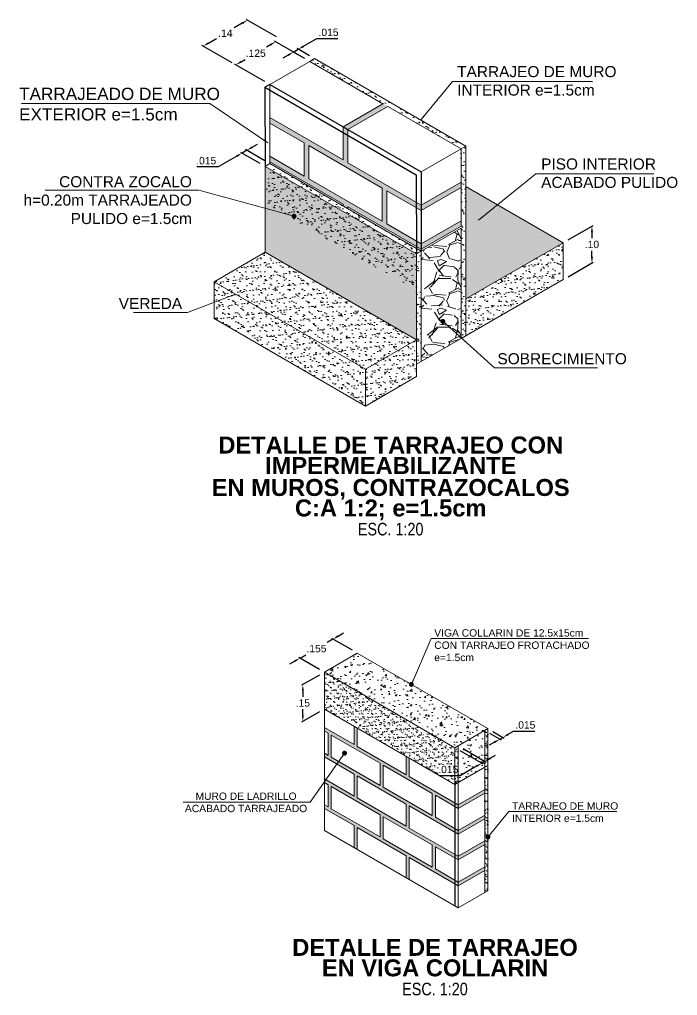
# Model space of a CAD drawing. Header units: metres. Extents: x 115.1 to 149.6, y 26.3 to 56.6.
# Drawn here: x 124.117 to 126.8, y 26.3 to 30.276 of the extents above; entities that cross this region are included whole.
import ezdxf
from ezdxf.enums import TextEntityAlignment as Align

# ---------------------------------------------------------------- set-up
doc = ezdxf.new("R2010")
doc.units = ezdxf.units.M
doc.layers.get('0').update_dxf_attribs({"color": 250})
doc.layers.get('Defpoints').update_dxf_attribs({"color": 30, "lineweight": 9})
for name, color, linetype, lineweight in [('-Textos', 7, 'Continuous', 20), ('01_ACHURADO', 8, 'Continuous', 0), ('ProfileEdges', 252, 'Continuous', 9)]:
    doc.layers.add(name, color=color, linetype=linetype, lineweight=lineweight)
for name, color, linetype in [('00_ACOTADO', 9, 'Continuous'), ('00_TXT-NOTA', 7, 'Continuous'), ('01_INDICADORES', 9, 'Continuous'), ('01_L-FINA 1', 1, 'Continuous'), ('01_MURO2', 2, 'Continuous'), ('G-TEXTOS-TITULOS', 174, 'Continuous')]:
    doc.layers.add(name, color=color, linetype=linetype)
doc.layers.add('FIC-2ES_LADRILLOS_', color=7, linetype='Continuous', lineweight=0, true_color=0xf57a00)
doc.styles.add('-Arial Narrow', font='ARIALN.TTF')
doc.styles.add('25-TITULO', font='arialbd.ttf', dxfattribs={"height": 0.1})
doc.styles.add('ARIAL', font='arial.ttf')
doc.styles.add('OINFES SWIS', font='swissl.ttf')
doc.styles.add('ROMANS', font='romans.shx')
doc.dimstyles.new('ESC 1-15 PERFIL', dxfattribs={"dimtxt": 0.03, "dimasz": 0.025, "dimexe": 0.005, "dimexo": 0.02, "dimgap": 0.01, "dimtad": 1, "dimtih": 1, "dimtoh": 1, "dimzin": 4, "dimdsep": 46, "dimtxsty": 'ARIAL', "dimcen": 2.5, "dimdle": 0.01, "dimclrd": 256, "dimclre": 256, "dimclrt": 7, "dimazin": 2, "dimtfac": 1, "dimtix": 1, "dimtmove": 0, "dimatfit": 3, "dimfxl": 1, "dimlwd": -1, "dimlwe": -1, "dimarcsym": 0})
doc.dimstyles.new('Esc-1-25', dxfattribs={"dimtxt": 0.03, "dimasz": 0.04, "dimexe": 0.025, "dimexo": 0.075, "dimgap": 0.025, "dimtad": 2, "dimtih": 1, "dimtoh": 1, "dimzin": 4, "dimdsep": 46, "dimtxsty": 'ROMANS', "dimcen": 0.15, "dimdle": 1, "dimclrd": 1, "dimclre": 1, "dimclrt": 2, "dimazin": 0, "dimtm": 1e-09, "dimtfac": 1, "dimtmove": 0, "dimatfit": 3, "dimfxl": 1, "dimlwd": 9, "dimlwe": -1, "dimarcsym": 0})
pattern_1 = [(37.49999999999999, (-1735.338543460729, -1180.270674508736), (-0.001200023471988034, 0.03670599279970067), [0, -0.02895600000000001, 0, -0.032385, 0, -0.03095625]), (7.499999999999999, (-1735.338543460729, -1180.270674508736), (0.0337142462353502, 0.05376188254262657), [0, -0.015621, 0, -0.0260985, 0, -0.01000125]), (327.5, (-1735.361974960729, -1180.270674508736), (0.05932442776810935, 0.0001077888508909322), [0, -0.009524999999999999, 0, -0.03429, 0, -0.0447675]), (317.5, (-1735.361974960729, -1180.270674508736), (0.0572667339354223, 0.01671969924429122), [0, -0.004762499999999999, 0, -0.022479, 0, -0.0257175])]
pattern_2 = [(37.49999999999999, (-1735.338543460729, -1180.320674508736), (-0.001200023471988034, 0.03670599279970067), [0, -0.02895600000000001, 0, -0.032385, 0, -0.03095625]), (7.499999999999999, (-1735.338543460729, -1180.320674508736), (0.0337142462353502, 0.05376188254262657), [0, -0.015621, 0, -0.0260985, 0, -0.01000125]), (327.5, (-1735.361974960729, -1180.320674508736), (0.05932442776810935, 0.0001077888508909322), [0, -0.009524999999999999, 0, -0.03429, 0, -0.0447675]), (317.5, (-1735.361974960729, -1180.320674508736), (0.0572667339354223, 0.01671969924429122), [0, -0.004762499999999999, 0, -0.022479, 0, -0.0257175])]

# ---------------------------------------------------------------- blocks, each defined once
blk = doc.blocks.new('*D67')
at = {"layer": '00_ACOTADO', "color": 251, "true_color": 0x636466, "transparency": 16777216}
for p, q in [((126.0340243808789, 27.36828172474912), (126.0803473631559, 27.34153713846185)), ((126.0470147619357, 27.37578172474917), (126.0933377442127, 27.3490371384619))]:
    blk.add_line(p, q, dxfattribs=at)
at = {"layer": '00_ACOTADO', "color": 252, "transparency": 16777216}
for p, q in [((126.0753473631558, 27.3444238898078), (126.0883377442127, 27.35192388980785)), ((126.1099883793073, 27.36442388980785), (126.1316390144019, 27.37692388980786)), ((126.1316390144019, 27.37692388980786), (126.2177235983037, 27.37692388980786)), ((126.0536967280612, 27.3319238898078), (126.0320460929666, 27.3194238898078))]:
    blk.add_line(p, q, dxfattribs=at)
for points in [[(126.107905045974, 27.36803232899029), (126.1120717126406, 27.36081545062541), (126.0883377442127, 27.35192388980785)], [(126.0516133947279, 27.33553232899023), (126.0557800613946, 27.32831545062535), (126.0753473631558, 27.3444238898078)]]:
    blk.add_solid(points, dxfattribs=at)
at = {"layer": 'Defpoints', "color": 0, "transparency": 16777216}
for p in [(126.0140243808789, 27.37982873013291), (126.0270147619357, 27.38732873013296), (126.0883377442127, 27.35192388980785)]:
    blk.add_point(p, dxfattribs=at)
at = {"layer": '00_ACOTADO', "color": 7, "transparency": 16777216, "insert": (126.1796813063528, 27.40224107943951), "char_height": 0.03, "attachment_point": 5, "style": 'ARIAL'}
blk.add_mtext('.015', dxfattribs=at)
blk = doc.blocks.new('*D69')
at = {"layer": '00_ACOTADO', "color": 252, "transparency": 16777216}
for p, q in [((125.3951816406239, 27.75211775280511), (125.3719153305775, 27.73868494243676)), ((125.4168322757185, 27.7646177528051), (125.4384829108131, 27.77711775280508)), ((125.2609477030372, 27.67461775280511), (125.2842140130836, 27.68805056317346)), ((125.2392970679426, 27.66211775280512), (125.217646432848, 27.64961775280513))]:
    blk.add_line(p, q, dxfattribs=at)
at = {"layer": '00_ACOTADO', "color": 251, "true_color": 0x636466, "transparency": 16777216}
for p, q in [((125.4744091386082, 27.70637573551666), (125.3901816406239, 27.75500450415106)), ((125.3401752010215, 27.62887573551667), (125.2559477030372, 27.67750450415107))]:
    blk.add_line(p, q, dxfattribs=at)
at = {"layer": '00_ACOTADO', "color": 252, "transparency": 16777216}
for points in [[(125.4147489423852, 27.76822619198754), (125.4189156090519, 27.76100931362266), (125.3951816406239, 27.75211775280511)], [(125.2372137346092, 27.66572619198756), (125.2413804012759, 27.65850931362268), (125.2609477030372, 27.67461775280511)]]:
    blk.add_solid(points, dxfattribs=at)
at = {"layer": 'Defpoints', "color": 0, "transparency": 16777216}
for p in [(125.3951816406239, 27.75211775280511), (125.4944091386082, 27.69482873013285), (125.3601752010215, 27.61732873013286)]:
    blk.add_point(p, dxfattribs=at)
at = {"layer": '00_ACOTADO', "color": 7, "transparency": 16777216, "insert": (125.3280646718305, 27.71336775280511), "char_height": 0.03, "attachment_point": 5, "style": 'ARIAL'}
blk.add_mtext('.155', dxfattribs=at)
blk = doc.blocks.new('*D68')
at = {"layer": '00_ACOTADO', "color": 251, "true_color": 0x636466, "transparency": 16777216}
for p, q in [((125.9127808243491, 27.29828172474913), (126.0070635222999, 27.24384758370732)), ((125.9257712054059, 27.30578172474907), (126.0200539033567, 27.25134758370726))]:
    blk.add_line(p, q, dxfattribs=at)
at = {"layer": '00_ACOTADO', "color": 252, "transparency": 16777216}
for p, q in [((126.0367045384514, 27.26673433505308), (126.0583551735461, 27.27923433505294)), ((125.9804128872052, 27.23423433505342), (125.913500670602, 27.19560254878613)), ((126.0150539033567, 27.25423433505322), (126.0020635222999, 27.24673433505328)), ((125.913500670602, 27.19560254878613), (125.8274160867003, 27.19560254878613))]:
    blk.add_line(p, q, dxfattribs=at)
for points in [[(125.9783295538719, 27.23784277423587), (125.9824962205385, 27.23062589587097), (126.0020635222999, 27.24673433505328)], [(126.0346212051181, 27.27034277423553), (126.0387878717847, 27.26312589587063), (126.0150539033567, 27.25423433505322)]]:
    blk.add_solid(points, dxfattribs=at)
at = {"layer": 'Defpoints', "color": 0, "transparency": 16777216}
for p in [(125.9057712054059, 27.31732873013291), (125.892780824349, 27.30982873013297), (126.0150539033567, 27.25423433505322)]:
    blk.add_point(p, dxfattribs=at)
at = {"layer": '00_ACOTADO', "color": 7, "transparency": 16777216, "insert": (125.8654583786512, 27.22091973841778), "char_height": 0.03, "attachment_point": 5, "style": 'ARIAL'}
blk.add_mtext('.015', dxfattribs=at)
blk = doc.blocks.new('*D70')
at = {"layer": '00_ACOTADO', "color": 251, "true_color": 0x636466, "transparency": 16777216}
for p, q in [((125.3401752010216, 27.60578172474913), (125.2674714494936, 27.56380619423352)), ((125.3401752010218, 27.45578172474904), (125.2674714494936, 27.4138061942333))]:
    blk.add_line(p, q, dxfattribs=at)
at = {"layer": '00_ACOTADO', "color": 252, "transparency": 16777216}
for p, q in [((125.2724714494936, 27.54169294557946), (125.2724714494936, 27.517010135211)), ((125.2724714494936, 27.44169294557923), (125.2724714494936, 27.46637575594769))]:
    blk.add_line(p, q, dxfattribs=at)
for points in [[(125.2683047828269, 27.54169294557946), (125.2766381161603, 27.54169294557946), (125.2724714494936, 27.56669294557945)], [(125.2683047828269, 27.44169294557923), (125.2766381161603, 27.44169294557923), (125.2724714494936, 27.41669294557923)]]:
    blk.add_solid(points, dxfattribs=at)
at = {"layer": 'Defpoints', "color": 0, "transparency": 16777216}
for p in [(125.3601752010215, 27.61732873013288), (125.3601752010218, 27.46732873013279), (125.2724714494936, 27.41669294557923)]:
    blk.add_point(p, dxfattribs=at)
at = {"layer": '00_ACOTADO', "color": 7, "transparency": 16777216, "insert": (125.2724714494936, 27.4916929455793), "char_height": 0.03, "attachment_point": 5, "style": 'ARIAL'}
blk.add_mtext('.15', dxfattribs=at)
blk = doc.blocks.new('*D87')
at = {"layer": '00_ACOTADO', "color": 251, "true_color": 0x636466, "transparency": 16777216}
for p, q in [((125.2803762274743, 30.11671559340738), (125.1567579964542, 30.18808661236333)), ((125.1179964642651, 30.02296559340737), (124.994378233245, 30.09433661236333))]:
    blk.add_line(p, q, dxfattribs=at)
at = {"layer": '00_ACOTADO', "color": 252, "transparency": 16777216}
for p, q in [((125.1401073613596, 30.17269986101736), (125.1244187735963, 30.16364205064905)), ((125.0210288683396, 30.10394986101741), (125.0367174561028, 30.11300767138574))]:
    blk.add_line(p, q, dxfattribs=at)
for points in [[(125.1380240280262, 30.1763083001998), (125.1421906946929, 30.16909142183493), (125.1617579964542, 30.1851998610174)], [(125.0189455350063, 30.10755830019985), (125.0231122016729, 30.10034142183498), (124.999378233245, 30.09144986101739)]]:
    blk.add_solid(points, dxfattribs=at)
at = {"layer": 'Defpoints', "color": 0, "transparency": 16777216}
for p in [(125.1617579964542, 30.1851998610174), (125.3003762274743, 30.10516858802361), (125.1379964642652, 30.0114185880236)]:
    blk.add_point(p, dxfattribs=at)
at = {"layer": '00_ACOTADO', "color": 7, "transparency": 16777216, "insert": (125.0805681148496, 30.13832486101741), "char_height": 0.03, "attachment_point": 5, "style": 'ARIAL'}
blk.add_mtext('.125', dxfattribs=at)
blk = doc.blocks.new('*D88')
at = {"layer": '00_ACOTADO', "color": 252, "transparency": 16777216}
for p, q in [((125.0441781633981, 29.74308460928233), (125.0246925918136, 29.73183460928232)), ((125.0658287984925, 29.75558460928267), (125.0874794335869, 29.768084609283)), ((125.0030419567192, 29.71933460928199), (124.9267476446068, 29.67528606764469)), ((124.9267476446068, 29.67528606764469), (124.8406630607051, 29.6752860676447))]:
    blk.add_line(p, q, dxfattribs=at)
at = {"layer": '00_ACOTADO', "color": 251, "true_color": 0x636466, "transparency": 16777216}
for p, q in [((125.1179964642649, 29.70046559340731), (125.039178163398, 29.7459713606282)), ((125.0985108926805, 29.68921559340731), (125.0196925918136, 29.73472136062819))]:
    blk.add_line(p, q, dxfattribs=at)
at = {"layer": '00_ACOTADO', "color": 252, "transparency": 16777216}
for points in [[(125.0637454651591, 29.75919304846508), (125.0679121318259, 29.75197617010027), (125.0441781633981, 29.74308460928233)], [(125.0009586233858, 29.72294304846439), (125.0051252900526, 29.71572617009958), (125.0246925918136, 29.73183460928232)]]:
    blk.add_solid(points, dxfattribs=at)
at = {"layer": 'Defpoints', "color": 0, "transparency": 16777216}
for p in [(125.0441781633981, 29.74308460928233), (125.1185108926807, 29.67766858802382), (125.1379964642651, 29.68891858802383)]:
    blk.add_point(p, dxfattribs=at)
at = {"layer": '00_ACOTADO', "color": 7, "transparency": 16777216, "insert": (124.8787053526559, 29.70060325727635), "char_height": 0.03, "attachment_point": 5, "style": 'ARIAL'}
blk.add_mtext('.015', dxfattribs=at)
blk = doc.blocks.new('*D89')
at = {"layer": '00_ACOTADO', "color": 252, "transparency": 16777216}
for p, q in [((125.2754650644149, 30.16705105472223), (125.3292451886286, 30.19810102391373)), ((125.3292451886286, 30.19810102391373), (125.4153297725304, 30.19810102391374)), ((125.2343288577349, 30.14330105472232), (125.2538144293203, 30.15455105472233)), ((125.2126782226402, 30.13080105472241), (125.1910275875455, 30.11830105472252))]:
    blk.add_line(p, q, dxfattribs=at)
at = {"layer": '00_ACOTADO', "color": 251, "true_color": 0x636466, "transparency": 16777216}
for p, q in [((125.2803762274744, 30.11671559340749), (125.2293288577349, 30.14618780606828)), ((125.2998617990597, 30.12796559340751), (125.2488144293203, 30.1574378060683))]:
    blk.add_line(p, q, dxfattribs=at)
at = {"layer": '00_ACOTADO', "color": 252, "transparency": 16777216}
for points in [[(125.2105948893069, 30.13440949390486), (125.2147615559735, 30.12719261553996), (125.2343288577349, 30.14330105472232)], [(125.2733817310816, 30.17065949390468), (125.2775483977483, 30.16344261553978), (125.2538144293203, 30.15455105472233)]]:
    blk.add_solid(points, dxfattribs=at)
at = {"layer": 'Defpoints', "color": 0, "transparency": 16777216}
for p in [(125.2538144293203, 30.15455105472233), (125.3003762274743, 30.10516858802361), (125.3198617990597, 30.11641858802362)]:
    blk.add_point(p, dxfattribs=at)
at = {"layer": '00_ACOTADO', "color": 7, "transparency": 16777216, "insert": (125.3772874805795, 30.22341821354539), "char_height": 0.03, "attachment_point": 5, "style": 'ARIAL'}
blk.add_mtext('.015', dxfattribs=at)
blk = doc.blocks.new('*D90')
at = {"layer": '00_ACOTADO', "color": 252, "transparency": 16777216}
for p, q in [((125.0253480710214, 30.26037407136985), (124.9927826073628, 30.24133482615985)), ((124.8877887671695, 30.17995067115626), (124.920354230828, 30.19898991636626))]:
    blk.add_line(p, q, dxfattribs=at)
at = {"layer": '00_ACOTADO', "color": 251, "true_color": 0x636466, "transparency": 16777216}
for p, q in [((125.1653301515886, 30.20549203729847), (125.0419145397123, 30.27585140580281)), ((124.9846065706194, 30.09983284542027), (124.861190958743, 30.1701922139246))]:
    blk.add_line(p, q, dxfattribs=at)
at = {"layer": '00_ACOTADO', "color": 252, "transparency": 16777216}
for points in [[(125.0232450883827, 30.26397109446296), (125.0274510536601, 30.25677704827674), (125.04693020958, 30.27299196720216)], [(124.8856857845307, 30.18354769424937), (124.8898917498082, 30.17635364806315), (124.8662066286108, 30.16733277532395)]]:
    blk.add_solid(points, dxfattribs=at)
at = {"layer": 'Defpoints', "color": 0, "transparency": 16777216}
for p in [(125.04693020958, 30.27299196720216), (125.1853928310597, 30.19405428289586), (125.0046692500905, 30.08839509101766)]:
    blk.add_point(p, dxfattribs=at)
at = {"layer": '00_ACOTADO', "color": 7, "transparency": 16777216, "insert": (124.9565684190954, 30.22016237126305), "char_height": 0.03, "attachment_point": 5, "style": 'ARIAL'}
blk.add_mtext('.14', dxfattribs=at)
blk = doc.blocks.new('*D91')
at = {"layer": '00_ACOTADO', "color": 251, "true_color": 0x636466, "transparency": 16777216}
for p, q in [((126.353518774592, 29.37820072109678), (126.4561079532999, 29.43743061103947)), ((126.353518774593, 29.22820072109714), (126.4561079532999, 29.28743061103931))]:
    blk.add_line(p, q, dxfattribs=at)
at = {"layer": '00_ACOTADO', "color": 252, "transparency": 16777216}
for p, q in [((126.4511079532999, 29.40954385969354), (126.4511079532999, 29.3848610493251)), ((126.4511079532999, 29.30954385969337), (126.4511079532999, 29.3342266700618))]:
    blk.add_line(p, q, dxfattribs=at)
for points in [[(126.4469412866332, 29.40954385969354), (126.4552746199665, 29.40954385969354), (126.4511079532999, 29.43454385969353)], [(126.4469412866332, 29.30954385969337), (126.4552746199665, 29.30954385969337), (126.4511079532999, 29.28454385969338)]]:
    blk.add_solid(points, dxfattribs=at)
at = {"layer": 'Defpoints', "color": 0, "transparency": 16777216}
for p in [(126.3335187745921, 29.36665371571303), (126.4511079532999, 29.28454385969338), (126.333518774593, 29.21665371571339)]:
    blk.add_point(p, dxfattribs=at)
at = {"layer": '00_ACOTADO', "color": 7, "transparency": 16777216, "insert": (126.4511079532998, 29.35954385969341), "char_height": 0.03, "attachment_point": 5, "style": 'ARIAL'}
blk.add_mtext('.10', dxfattribs=at)

msp = doc.modelspace()

# ---------------------------------------------------------------- hatches: boundary and pattern name
at = {"lineweight": 5}
h = msp.add_hatch(dxfattribs=at)
h.set_pattern_fill('AR-SAND', color=8, scale=0.0014)
h.set_pattern_definition([(37.50000000000001, (-359.3417484577691, 40.30558744681198), (-0.0022400438143777, 0.0685178532261079), [0, -0.05405119999999999, 0, -0.060452, 0, -0.057785]), (7.499999999999999, (-359.3417484577691, 40.30558744681198), (0.0629332596393204, 0.1003555140795696), [0, -0.0291592, 0, -0.0487172, 0, -0.018669]), (327.5, (-359.3854872577692, 40.30558744681198), (0.1107389318338041, 0.0002012058549964), [0, -0.01778, 0, -0.06400800000000001, 0, -0.083566]), (317.5, (-359.3854872577692, 40.30558744681198), (0.1068979033461216, 0.0312101052560103), [0, -0.00889, 0, -0.0419608, 0, -0.048006])])
h.paths.add_polyline_path([(125.4814187575511, 27.41232873013294), (125.3731655820783, 27.47482873013294), (125.3601752010215, 27.46732873013289), (125.4814187575511, 27.39732873013295), (125.6156526951381, 27.47482873013294), (125.4944091386082, 27.54482873013288), (125.4814187575511, 27.53732873013294), (125.5896719330244, 27.47482873013294)])
at = {"layer": '01_ACHURADO', "lineweight": 5}
h = msp.add_hatch(dxfattribs=at)
h.set_pattern_fill('AR-SAND', color=256, scale=0.00075)
h.set_pattern_definition(pattern_1)
h.paths.add_polyline_path([(125.9369048992562, 29.7601685880238), (125.9174193276708, 29.74891858802333), (125.9174193276708, 29.29891858802351), (125.9174193276708, 29.12641858802338), (125.9369048992562, 29.1376685880234)])
h.paths.add_polyline_path([(125.9369048992562, 29.7601685880238), (125.3198617990597, 30.11641858802362), (125.3003762274743, 30.1051685880236), (125.5991549917794, 29.93266858802347), (125.6186405633657, 29.92141858802391), (125.9174193276708, 29.74891858802333)])
at = {"layer": '01_ACHURADO', "true_color": 0xdedede}
h = msp.add_hatch(color=254, dxfattribs=at)
h.dxf.hatch_style = 1
h.paths.add_polyline_path([(125.9174193276708, 29.43391858802373), (125.9174193276708, 29.45641858802377), (125.7550395644616, 29.36266858802377), (125.7550395644616, 29.34016858802327)])
h.paths.add_polyline_path([(125.5959073965164, 29.45454358802338), (125.2971286322104, 29.62704358802351), (125.2971286322104, 29.76204358802327), (125.5959073965164, 29.5895435880236)], flags=16)
h.paths.add_polyline_path([(125.9174193276708, 29.59141858802307), (125.9174193276708, 29.61391858802402), (125.7550395644616, 29.52016858802357), (125.7550395644616, 29.49766858802307)])
h.paths.add_polyline_path([(125.4367752285702, 29.52391858802342), (125.4367752285702, 29.51641858802371), (125.4562608001556, 29.50516858802369), (125.4562608001556, 29.5126685880234), (125.7550395644616, 29.34016858802373), (125.7550395644616, 29.36266858802377), (125.6153929681009, 29.44329358802337), (125.6153929681009, 29.57829358802358), (125.7550395644616, 29.49766858802307), (125.7550395644616, 29.52016858802357), (125.4562608001556, 29.69266858802369), (125.4562608001556, 29.82766858802391), (125.6186405633657, 29.92141858802391), (125.5991549917794, 29.93266858802347), (125.4367752285702, 29.83891858802347), (125.4367752285702, 29.70391858802371), (125.1379964642651, 29.87641858802338), (125.1379964642651, 29.8539185880238), (125.277643060625, 29.77329358802329), (125.277643060625, 29.63829358802353), (125.1379964642651, 29.71891858802358), (125.1379964642642, 29.69641858802355)])
at = {"layer": '01_ACHURADO', "lineweight": 5}
h = msp.add_hatch(dxfattribs=at)
h.set_pattern_fill('AR-SAND', color=256, scale=0.00075)
h.set_pattern_definition(pattern_1)
h.paths.add_polyline_path([(125.7550395644616, 29.31766858802369), (125.7550395644616, 29.18266858802347), (125.7355539928762, 29.17141858802391), (125.7355539928762, 28.87141858802373), (125.7550395644616, 28.88266858802329), (125.7550395644616, 29.18266858802347)])
h.paths.add_polyline_path([(125.1379964642642, 29.68891858802338), (125.1185108926807, 29.52766858802373), (125.7355539928762, 29.17141858802391), (125.7550395644616, 29.33266858802402)])
at = {"layer": '01_ACHURADO', "true_color": 0xdedede}
h = msp.add_hatch(color=254, dxfattribs=at)
h.dxf.hatch_style = 2
h.paths.add_polyline_path([(125.1185108926807, 29.67766858802382), (125.1185108926816, 29.32766858802391), (125.7355539928772, 28.97141858802318), (125.7355539928753, 29.17141858802391), (125.7355539928762, 29.32141858802355)])
h = msp.add_hatch(color=254, dxfattribs=at)
h.dxf.hatch_style = 2
h.paths.add_polyline_path([(126.333518774592, 29.36665371571347), (125.9369048992562, 29.59563884340353), (125.9369048992562, 29.1376685880234)])
at = {"layer": '01_ACHURADO'}
h = msp.add_hatch(dxfattribs=at)
h.set_pattern_fill('GRAVEL', color=256, scale=0.0078)
h.set_pattern_definition([(228.0127875, (-553.3081735896981, 49.14086587815494), (-1.584960000124471, -1.783079999889378), [0.02665427231999999, -2.638777723886069]), (184.969741, (-553.326004389698, 49.12105387815448), (2.377439999059359, 0.198120011286438), [0.04573956816, -4.528215813694866]), (132.5104471, (-553.3715719896977, 49.11709147815485), (1.981200000836744, -2.179319999239184), [0.03225155856, -3.192908377939799]), (267.273689, (-553.4488387896977, 49.06756147815462), (0.1981200004149385, 3.962399999979183), [0.04165235255999981, -4.123582119207533]), (292.83365418, (-553.4508199896977, 49.02595627815457), (-0.9906000000829458, 2.377439999965324), [0.04084342859999982, -4.043505004136803]), (357.2736889999999, (-553.4349703896978, 48.98831347815506), (-3.962399999979183, 0.1981200004149387), [0.04165235255999981, -4.123582119207533]), (37.69424047, (-553.3933651896973, 48.98633227815502), (-2.575559999885799, -1.981200000148232), [0.05508310547999998, -5.453222994511266]), (72.25532837, (-553.3497787896981, 49.02001267815488), (1.386840000372784, 4.35863999988135), [0.05200412256, -5.148410014948588]), (121.42956562, (-553.3339291896978, 49.06954267815466), (-1.584960000224883, 2.575559999861628), [0.041793414, -4.137552564499535]), (175.2363583, (-553.3557223896983, 49.10520427815503), (2.179319999968762, -0.1981200003423619), [0.04771363583999977, -2.337967082099985]), (222.3974378, (-553.4032711896975, 49.10916667815512), (-2.377439999923923, -2.17932000008299), [0.06170407775999975, -6.108708255949773]), (138.81407483, (-553.2526999896977, 49.06558027815457), (-1.386839999916814, 1.188720000096656), [0.02106035412, -2.084984134298832]), (171.4692344, (-553.2685495896972, 49.07944867815489), (2.575560000069393, -0.3962399995505127), [0.04006719444000001, -3.96666184176912]), (225, (-553.3081735896981, 49.08539227815457), (0, -0.1981200000000186), [0.02801832852, -0.252165662457384]), (203.19859051, (-553.3220419896979, 49.10916667815512), (0.9906000000269949, 0.3962399999305279), [0.01508842296, -1.49374854477373]), (291.80140949, (-553.3359103896978, 49.10322307815498), (-0.1981200000414567, 0.5943599999861839), [0.02133811836000001, -1.04557073322]), (30.96375653, (-553.3279855896976, 49.08341107815498), (0.5943600000145378, 0.3962399999782478), [0.03465693347999981, -1.120571255926973]), (161.56505118, (-553.2982675896978, 49.10124187815494), (0.3962400000103415, -0.1981199999792328), [0.02506039691999999, -0.601450053112584]), (16.389540334, (-553.4508199896977, 49.10322307815498), (1.981200000000011, 0.5943600000000189), [0.03510686399999987, -3.475588480458031]), (70.34617594, (-553.4171395896979, 49.11312907815521), (-0.7924800000724865, -2.179319999974291), [0.02945271732, -2.915812822899599]), (293.19859051, (-553.2982675896978, 49.14086587815494), (-0.3962399999308344, 0.9906000000277122), [0.03017664779999988, -1.478660319933724]), (343.6104596700001, (-553.2863803896976, 49.11312907815521), (-1.981200000041517, 0.5943599998613829), [0.03510686399999981, -3.475588480458099]), (339.44395478, (-553.4508199896977, 48.98038867815488), (-0.9905999999999893, 0.3962400000000164), [0.03385474559999981, -1.658883276422257]), (294.7751406, (-553.4191207896979, 48.96850147815461), (-0.9906000011791205, 2.179319999463925), [0.02836642536, -2.808280283696158]), (66.80140949, (-553.2962863896978, 48.94274587815492), (0.3962399999377793, 0.9906000000249056), [0.0301766478, -1.478660319933732]), (17.35402464, (-553.2843991896975, 48.97048267815465), (-2.575559999948756, -0.7924800001663321), [0.03321105372, -3.287885326455599]), (69.44395478, (-553.3933651896973, 48.94274587815492), (-0.3962400000068999, -0.9905999999972412), [0.0169273728, -1.675810649222268]), (101.3099324739999, (-553.3081735896981, 48.94274587815492), (-0.1981200000000312, 0.7924800000000287), [0.0101021388, -1.000115607233028]), (165.963756532, (-553.3101547896977, 48.9526518781547), (0.5943599999999619, -0.1981199999999895), [0.0408434286, -0.7760262579473819]), (186.00900596, (-553.3497787896981, 48.96255787815493), (1.981199999989498, 0.1981200001036896), [0.037850826, -3.74722645934028]), (303.69006753, (-553.3279855896976, 49.06558027815457), (-0.1981200000275316, 0.3962399999862488), [0.02857326264, -0.68575855605504]), (353.15722659, (-553.3121359896977, 49.04180587815448), (3.368040000020723, -0.3962399998236728), [0.04988542727999999, -4.938648707072417]), (60.9453959, (-553.2626059896979, 49.03586227815434), (-0.7924800000218155, -1.38683999998754), [0.02039764272, -2.019372600812578]), (90, (-553.2526999896977, 49.05369307815475), (-0.19812, 0.19812), [0.0118872, -0.1862328]), (120.25643716, (-553.3537411896982, 48.96850147815461), (0.792479999903059, -1.386840000055364), [0.02752362288, -2.724847380309599]), (48.01278749999999, (-553.3676095896976, 48.99227587815516), (1.584960000130676, 1.783079999883795), [0.05330854463999999, -2.612123451566069]), (0, (-553.3319479896977, 49.03189987815425), (0.19812, 0.19812), [0.05151120000000001, -0.1466088]), (325.3048465, (-553.2804367896974, 49.03189987815425), (1.981200000750479, -1.386839998927857), [0.03132554568, -3.101226704482919]), (254.0546040999999, (-553.2546811896977, 49.01406907815475), (-0.1981199999861594, -0.7924800000034904), [0.02884666823999988, -1.41348870302421]), (207.64597536, (-553.2626059896979, 48.98633227815502), (-3.764280000138319, -1.981199999737199), [0.04696731779999976, -4.649772224989134]), (175.42607874, (-553.304211189698, 48.96453907815497), (-2.575559999999908, 0.1981199999999594), [0.04968829788, -4.91913602358672])])
h.paths.add_polyline_path([(125.9174193276708, 29.42641858802357), (125.7550395644616, 29.33266858802357), (125.7550395644616, 28.88266858802329), (125.9174193276708, 28.97641858802329)])
at = {"layer": '01_ACHURADO', "lineweight": 5}
h = msp.add_hatch(dxfattribs=at)
h.set_pattern_fill('AR-SAND', color=256, scale=0.00075)
h.set_pattern_definition(pattern_1)
h.paths.add_polyline_path([(125.9174193276708, 29.12641858802338), (125.9174193276708, 28.97641858802329), (126.333518774592, 29.21665371571338), (126.333518774592, 29.36665371571301)])
h = msp.add_hatch(dxfattribs=at)
h.set_pattern_fill('AR-SAND', color=250, scale=0.00075)
h.set_pattern_definition(pattern_2)
h.paths.add_polyline_path([(125.5275042694161, 28.85130102417928), (125.7355539928767, 28.97141858802409), (125.1185108926811, 29.32766858802437), (124.9104611692201, 29.20755102417955)])
h = msp.add_hatch(dxfattribs=at)
h.set_pattern_fill('AR-SAND', color=256, scale=0.00075)
h.set_pattern_definition(pattern_2)
h.paths.add_polyline_path([(124.9104611692187, 29.20755102418046), (124.9104611692187, 29.05755102417992), (125.5275042694161, 28.70130102417964), (125.5275042694161, 28.85130102417928)])
h = msp.add_hatch(dxfattribs=at)
h.set_pattern_fill('AR-SAND', color=256, scale=0.00075)
h.set_pattern_definition(pattern_2)
h.paths.add_polyline_path([(125.7355539928762, 28.821418588024), (125.7355539928762, 28.97141858802409), (125.5275042694161, 28.85130102417928), (125.5275042694161, 28.70130102417873)])
at = {"layer": '01_ACHURADO'}
h = msp.add_hatch(dxfattribs=at)
h.set_pattern_fill('AR-CONC', color=256, scale=0.0004)
h.set_pattern_definition([(49.99999999999999, (-359.9482911293015, 40.53437061769571), (0.0728738675984016, -0.0063756342155612), [0.00762, -0.08382]), (355, (-359.9482911293015, 40.53437061769571), (-0.0140973685699878, 0.0764227380956141), [0.006096, -0.067056233668]), (100.4514446999999, (-359.9422183265015, 40.53383931629574), (0.0587764988361413, 0.0700471007648781), [0.006476003520000001, -0.07123609784]), (46.18420000000002, (-359.9482911293015, 40.55469061769568), (0.108431616356852, -0.0168169311730909), [0.01142999999999996, -0.1257299999999992]), (96.63555760999981, (-359.9392551693015, 40.55328921769572), (0.0949616536206012, 0.0989704498390887), [0.009714009256, -0.106854243264]), (351.1841511700001, (-359.9482911293015, 40.55469061769568), (0.0949616536259908, 0.0989704498342131), [0.009143986828, -0.100583892768]), (21, (-359.9381311293014, 40.54961061769578), (0.060645756507653, -0.040906079274835), [0.00762, -0.08382]), (326, (-359.9381311293014, 40.54961061769578), (0.0247208113390588, 0.0736751864489277), [0.006096, -0.06705599999999999]), (71.45144499999998, (-359.9330773162615, 40.54620177773577), (0.0853665677114865, 0.0327691075543621), [0.006476003519999983, -0.07123597503999972]), (37.50000000000001, (-359.9482911293015, 40.53437061769571), (0.0012354413002367, 0.0338220155492613), [0, -0.0662432, 0, -0.06807200000000001, 0, -0.06731000000000001]), (7.499999999999999, (-359.9482911293015, 40.53437061769571), (0.0267278650041223, 0.0400722299272478), [0, -0.0388112, 0, -0.0647192, 0, -0.025654]), (327.5, (-359.9709479293015, 40.53437061769571), (0.0542362380667486, -0.0022914975970694), [0, -0.0254, 0, -0.079248, 0, -0.105156]), (317.5, (-359.9811079293015, 40.53437061769571), (0.0592516725544072, 0.0101705964133332), [0, -0.03302, 0, -0.0526288, 0, -0.07467599999999999])])
h.paths.add_polyline_path([(125.9057712054059, 27.16732873013294), (126.0140243808789, 27.22982873013294), (126.0140243808789, 27.37982873013291), (125.9057712054059, 27.31732873013303)])
h.paths.add_polyline_path([(125.892780824349, 27.30982873013298), (126.0270147619357, 27.38732873013285), (125.4944091386082, 27.69482873013285), (125.3601752010215, 27.61732873013287)])
at = {"layer": '01_ACHURADO', "true_color": 0xdedede}
h = msp.add_hatch(color=254, dxfattribs=at)
h.dxf.hatch_style = 1
h.paths.add_polyline_path([(125.4944091386082, 27.3898287301329), (125.4814187575511, 27.39732873013295), (125.4814187575511, 27.32232873013291), (125.3601752010217, 27.39232873013285), (125.3601752010217, 27.37732873013297), (125.3753306455878, 27.36857873013301), (125.3753306455878, 27.27857873013309), (125.3601752010217, 27.28732873013294), (125.3601752010217, 27.27232873013295), (125.4814187575516, 27.20232873013302), (125.4814187575516, 27.11232873013299), (125.3601752010217, 27.18232873013304), (125.3601752010217, 27.16732873013305), (125.3753306455878, 27.15857873013309), (125.3753306455878, 27.06857873013305), (125.3601752010217, 27.07732873013302), (125.3601752010217, 27.06232873013303), (125.4814187575516, 26.9923287301331), (125.4814187575516, 26.90232873013306), (125.4944091386082, 26.89482873013301), (125.4944091386082, 26.98482873013305), (125.4944091386082, 26.99982873013292), (125.3883210266446, 27.061078730133), (125.3883210266446, 27.15107873013304), (125.4944091386082, 27.08982873013295), (125.4944091386082, 27.10482873013294), (125.4944091386082, 27.19482873013297), (125.4944091386082, 27.20982873013295), (125.3883210266446, 27.27107873013293), (125.3883210266446, 27.36107873013296), (125.4944091386082, 27.29982873013299), (125.4944091386082, 27.31482873013286)])
h = msp.add_hatch(color=254, dxfattribs=at)
h.dxf.hatch_style = 1
h.paths.add_polyline_path([(125.8126734744987, 27.11607873013284), (125.9057712054059, 27.0623287301328), (125.9057712054059, 27.07732873013279), (125.7065853625353, 27.19232873013291), (125.7065853625353, 27.26732873013296), (125.6935949814785, 27.27482873013301), (125.6935949814785, 27.19982873013285), (125.4944091386082, 27.31482873013286), (125.4944091386082, 27.29982873013299), (125.5875068695149, 27.24607873013295), (125.5875068695149, 27.15607873013292), (125.4944091386082, 27.20982873013295), (125.4944091386082, 27.19482873013297), (125.6935949814785, 27.07982873013296), (125.6935949814785, 26.98982873013293), (125.4944091386082, 27.10482873013294), (125.4944091386082, 27.08982873013295), (125.5875068695149, 27.03607873013303), (125.5875068695149, 26.946078730133), (125.4944091386082, 26.99982873013303), (125.4944091386082, 26.98482873013305), (125.6935949814785, 26.86982873013304), (125.6935949814785, 26.779828730133), (125.7065853625353, 26.77232873013295), (125.7065853625353, 26.86232873013299), (125.9057712054059, 26.74732873013309), (125.9057712054059, 26.76232873013296), (125.8126734744991, 26.816078730133), (125.8126734744991, 26.90607873013292), (125.9057712054059, 26.85232873013288), (125.9057712054059, 26.86732873013287), (125.7065853625353, 26.98232873013299), (125.7065853625353, 27.07232873013291), (125.9057712054059, 26.95732873013301), (125.9057712054059, 26.97232873013289), (125.8126734744991, 27.02607873013292)])
h.paths.add_polyline_path([(125.7996830934421, 27.03357873013286), (125.6004972505718, 27.14857873013287), (125.6004972505718, 27.2385787301329), (125.7996830934421, 27.12357873013289)], flags=16)
h.paths.add_polyline_path([(125.7996830934423, 26.91357873013297), (125.7996830934423, 26.82357873013294), (125.6004972505718, 26.93857873013295), (125.6004972505718, 27.02857873013298)], flags=16)
h.paths.add_polyline_path([(126.0140243808789, 27.01982873013301), (126.0140243808789, 27.034828730133), (125.9057712054059, 26.972328730133), (125.9057712054059, 26.95732873013301)])
h.paths.add_polyline_path([(126.0140243808789, 27.12482873013292), (126.0140243808789, 27.1398287301329), (125.9057712054059, 27.07732873013279), (125.9057712054059, 27.0623287301328)])
h.paths.add_polyline_path([(126.0140243808787, 26.91482873013311), (126.0140243808787, 26.9298287301331), (125.9057712054059, 26.8673287301331), (125.9057712054059, 26.85232873013311)])
h.paths.add_polyline_path([(126.0140243808787, 26.8098287301332), (126.0140243808787, 26.82482873013319), (125.9057712054059, 26.76232873013319), (125.9057712054059, 26.7473287301332)])
at = {"layer": 'ProfileEdges', "lineweight": 5}
h = msp.add_hatch(dxfattribs=at)
h.set_pattern_fill('AR-SAND', color=256, scale=0.0005)
h.set_pattern_definition([(37.50000000000001, (175.7340579796841, 45.64701010381046), (-0.0008000156479920228, 0.02447066186646712), [0, -0.019304, 0, -0.02159, 0, -0.0206375]), (7.499999999999999, (175.7340579796841, 45.64701010381046), (0.02247616415690013, 0.03584125502841772), [0, -0.010414, 0, -0.017399, 0, -0.006667500000000001]), (327.5, (175.7184369796841, 45.64701010381046), (0.0395496185120729, 7.185923392728811e-05), [0, -0.00635, 0, -0.02286, 0, -0.029845]), (317.5, (175.7184369796841, 45.64701010381046), (0.03817782262361486, 0.01114646616286082), [0, -0.003175, 0, -0.014986, 0, -0.017145])])
h.paths.add_polyline_path([(125.3601752010215, 27.61732873013287), (125.3601752010215, 27.46732873013289), (125.892780824349, 27.15982873013289), (125.892780824349, 27.30982873013298)])
h = msp.add_hatch(dxfattribs=at)
h.set_pattern_fill('AR-SAND', color=256, scale=0.0005)
h.set_pattern_definition([(37.50000000000001, (-1117.391758020514, -779.3240543240488), (-0.0008000156479920228, 0.02447066186646712), [0, -0.019304, 0, -0.02159, 0, -0.0206375]), (7.499999999999999, (-1117.391758020514, -779.3240543240488), (0.02247616415690013, 0.03584125502841772), [0, -0.010414, 0, -0.017399, 0, -0.006667500000000001]), (327.5, (-1117.407379020514, -779.3240543240488), (0.0395496185120729, 7.185923392728811e-05), [0, -0.00635, 0, -0.02286, 0, -0.029845]), (317.5, (-1117.407379020514, -779.3240543240488), (0.03817782262361486, 0.01114646616286082), [0, -0.003175, 0, -0.014986, 0, -0.017145])])
h.paths.add_polyline_path([(125.892780824349, 27.15982873013289), (125.9057712054059, 27.16732873013294), (125.9057712054059, 27.31732873013291), (125.892780824349, 27.30982873013298)])
h.paths.add_polyline_path([(126.0270147619357, 27.38732873013296), (126.0140243808789, 27.37982873013291), (126.0140243808789, 26.71982873013306), (126.0270147619357, 26.727328730133)])

# ---------------------------------------------------------------- linework, layer by layer
for points in [[(125.1379964642651, 30.0114185880236), (125.1179964642652, 29.9998715826398)], [(125.1179964642652, 29.9998715826398), (125.7350395644616, 29.64362158263954), (125.7355539928753, 29.32141858802407)], [(125.1179964642652, 29.9998715826398), (125.1185108926807, 29.67766858802382)], [(125.1379964642651, 30.0114185880236), (125.7550395644616, 29.65516858802333), (125.7550395644616, 29.33266858802402)], [(125.892780824349, 27.15982873013289), (125.892726559648, 26.66486005987275)]]:
    msp.add_lwpolyline(points)
at = {"layer": '01_ACHURADO', "lineweight": 5}
msp.add_line((125.1185108926807, 29.67766858802382), (125.1185108926807, 29.32766858802437), dxfattribs=at)
at = {"layer": '01_L-FINA 1', "lineweight": 9}
for p, q in [((125.1379964642651, 29.71891858802358), (125.1379964642651, 30.0114185880236)), ((125.4562608001556, 29.82766858802391), (125.6186405633657, 29.92141858802391)), ((125.6186405633657, 29.92141858802391), (125.9174193276708, 29.74891858802333)), ((125.4367752285702, 29.70391858802371), (125.1379964642651, 29.87641858802338)), ((125.1379964642651, 29.8539185880238), (125.277643060625, 29.77329358802329)), ((125.4367752285702, 29.83891858802347), (125.4367752285702, 29.70391858802371)), ((125.4562608001556, 29.82766858802391), (125.7550395644616, 29.65516858802333)), ((125.4562608001556, 29.69266858802369), (125.4562608001556, 29.82766858802391)), ((125.277643060625, 29.77329358802329), (125.277643060625, 29.63829358802353)), ((125.2971286322104, 29.76204358802327), (125.5959073965164, 29.5895435880236)), ((125.2971286322104, 29.62704358802351), (125.2971286322104, 29.76204358802327)), ((125.9174193276708, 29.74891858802333), (125.7550395644616, 29.65516858802333)), ((125.9174193276708, 29.74891858802333), (125.9174193276708, 29.43391858802373)), ((125.277643060625, 29.63829358802353), (125.1379964642651, 29.71891858802358)), ((125.1379964642651, 29.71891858802358), (125.1380173278772, 29.68890654241135)), ((125.1379964642651, 29.69641858802355), (125.4367752285702, 29.52391858802342)), ((125.7550395644616, 29.52016858802357), (125.4562608001556, 29.69266858802369)), ((125.5959073965164, 29.45454358802338), (125.2971286322104, 29.62704358802351)), ((125.7550395644616, 29.34016858802327), (125.7550395644616, 29.65516858802333)), ((125.5959073965164, 29.5895435880236), (125.5959073965164, 29.45454358802338)), ((125.6153929681009, 29.57829358802358), (125.7550395644616, 29.49766858802307)), ((125.6153929681009, 29.44329358802337), (125.6153929681009, 29.57829358802358)), ((125.9174193276708, 29.61391858802357), (125.7550395644616, 29.52016858802357)), ((125.9174193276708, 29.59141858802307), (125.7550395644616, 29.49766858802307)), ((125.4367752285702, 29.51641858802371), (125.4367752285702, 29.52391858802342)), ((125.4562608001556, 29.5126685880234), (125.7550395644616, 29.34016858802327)), ((125.4562608001556, 29.50516858802369), (125.4562608001556, 29.5126685880234)), ((125.7550395644616, 29.36266858802377), (125.6153929681009, 29.44329358802337)), ((125.9174193276708, 29.45641858802377), (125.7550395644616, 29.36266858802377)), ((125.7550395644616, 29.34016858802327), (125.9174193276708, 29.43391858802373)), ((125.3601752010217, 27.46732873013278), (125.3601752010217, 26.972328730133)), ((125.4814187575511, 27.32232873013291), (125.3601752010217, 27.39232873013285)), ((125.4814187575511, 27.39732873013295), (125.4814187575511, 27.32232873013291)), ((125.3601752010217, 27.37732873013297), (125.3753306455878, 27.36857873013301)), ((125.3753306455878, 27.36857873013301), (125.3753306455878, 27.27857873013309)), ((125.3883210266446, 27.27107873013293), (125.3883210266446, 27.36107873013296)), ((125.3883210266446, 27.36107873013296), (125.5875068695147, 27.24607873013295)), ((125.4944091386082, 27.31482873013286), (125.4944091386082, 27.3898287301329)), ((125.6935949814785, 27.19982873013285), (125.4944091386082, 27.31482873013297)), ((125.3753306455878, 27.27857873013309), (125.3601752010217, 27.28732873013294)), ((125.3601752010217, 27.27232873013295), (125.4814187575516, 27.20232873013302)), ((125.6935949814785, 27.2748287301329), (125.6935949814785, 27.19982873013285)), ((125.5875068695147, 27.15607873013292), (125.3883210266446, 27.27107873013293)), ((125.5875068695149, 27.24607873013295), (125.5875068695149, 27.15607873013292)), ((125.6004972505718, 27.2385787301329), (125.7996830934421, 27.12357873013289)), ((125.6004972505718, 27.14857873013287), (125.6004972505718, 27.2385787301329)), ((125.7065853625353, 27.19232873013291), (125.7065853625353, 27.26732873013296)), ((125.4814187575516, 27.20232873013302), (125.4814187575516, 27.11232873013299)), ((125.4944091386082, 27.19482873013297), (125.4944091386082, 27.10482873013294)), ((125.4944091386082, 27.19482873013297), (125.6935949814785, 27.07982873013296)), ((125.9057712054059, 27.07732873013279), (125.7065853625353, 27.19232873013291)), ((126.0140243808789, 27.22982873013294), (125.892780824349, 27.15982873013289)), ((126.0140243808789, 27.22982873013294), (126.0140243808787, 26.71982873013306)), ((125.4814187575516, 27.11232873013299), (125.3601752010217, 27.18232873013304)), ((125.3601752010217, 27.16732873013305), (125.3753306455878, 27.15857873013309)), ((125.3753306455878, 27.15857873013309), (125.3753306455878, 27.06857873013305)), ((125.9057712054059, 27.16732873013294), (125.9057712054059, 26.65732873013295)), ((125.3883210266446, 27.15107873013304), (125.5875068695149, 27.03607873013303)), ((125.3883210266446, 27.061078730133), (125.3883210266446, 27.15107873013304)), ((125.7996830934421, 27.03357873013286), (125.6004972505718, 27.14857873013287)), ((125.7996830934421, 27.12357873013289), (125.7996830934421, 27.03357873013286)), ((125.8126734744987, 27.11607873013284), (125.9057712054056, 27.06232873013292)), ((125.8126734744991, 27.02607873013292), (125.8126734744987, 27.11607873013284)), ((125.9057712054059, 27.07732873013279), (126.0137875048637, 27.13969196970177)), ((125.9057712054059, 27.0623287301328), (126.0140243808787, 27.12482873013292)), ((125.3753306455878, 27.06857873013305), (125.3601752010217, 27.07732873013302)), ((125.6935949814785, 26.98982873013293), (125.4944091386082, 27.10482873013294)), ((125.6935949814785, 27.07982873013296), (125.6935949814785, 26.98982873013293)), ((125.3601752010217, 27.06232873013303), (125.4814187575516, 26.9923287301331)), ((125.5875068695149, 26.946078730133), (125.3883210266446, 27.061078730133)), ((125.5875068695149, 27.03607873013303), (125.5875068695149, 26.946078730133)), ((125.7065853625353, 26.98232873013299), (125.7065853625353, 27.07232873013291)), ((125.7065853625353, 27.07232873013291), (125.9057712054059, 26.95732873013301)), ((125.9057712054056, 26.972328730133), (126.0140243808789, 27.034828730133)), ((125.6004972505718, 27.02857873013298), (125.7996830934423, 26.91357873013297)), ((125.6004972505718, 26.93857873013295), (125.6004972505718, 27.02857873013298)), ((125.9057712054056, 26.972328730133), (125.8126734744991, 27.02607873013292)), ((125.9057712054059, 26.95732873013301), (126.0140243808789, 27.01982873013301)), ((125.9057712054059, 26.65732873013295), (125.3601752010219, 26.97232873013289)), ((125.4814187575516, 26.9923287301331), (125.4814187575516, 26.90232873013306)), ((125.4944091386082, 26.89482873013313), (125.4944091386082, 26.98482873013305)), ((125.4944091386082, 26.98482873013305), (125.6935949814785, 26.86982873013315)), ((125.9057712054056, 26.86732873013287), (125.7065853625353, 26.98232873013299)), ((125.7996830934423, 26.82357873013294), (125.6004972505718, 26.93857873013295)), ((125.9057712054056, 26.86732873013298), (126.0140243808789, 26.92982873013321)), ((125.9057712054056, 26.852328730133), (126.0140243808789, 26.91482873013311)), ((125.7996830934423, 26.91357873013297), (125.7996830934423, 26.82357873013294)), ((125.8126734744991, 26.90607873013292), (125.9057712054059, 26.852328730133)), ((125.8126734744991, 26.816078730133), (125.8126734744991, 26.90607873013292)), ((125.6935949814785, 26.86982873013304), (125.6935949814785, 26.779828730133)), ((125.7065853625353, 26.77232873013295), (125.7065853625353, 26.86232873013299)), ((125.7065853625353, 26.86232873013299), (125.9057712054059, 26.74732873013309)), ((125.9057712054059, 26.76232873013308), (125.8126734744991, 26.816078730133)), ((125.9057712054056, 26.76232873013308), (126.0140243808789, 26.82482873013319)), ((125.9057712054056, 26.74732873013309), (126.0140243808789, 26.8098287301332)), ((125.9057712054059, 26.65732873013295), (126.0140243808789, 26.71982873013306))]:
    msp.add_line(p, q, dxfattribs=at)
msp.add_lwpolyline([(125.5991549917794, 29.93266858802347), (125.3003762274743, 30.1051685880236), (125.1379964642651, 30.0114185880236), (125.4367752285702, 29.83891858802347)], close=True, dxfattribs=at)
at = {"layer": '01_MURO2', "color": 250, "lineweight": 13, "ltscale": 0.5}
for p, q in [((125.3003762274743, 30.1051685880236), (125.3198617990597, 30.11641858802362)), ((125.3198617990597, 30.11641858802362), (125.9369048992562, 29.7601685880238)), ((125.9174193276708, 29.74891858802333), (125.9369048992562, 29.7601685880238)), ((125.9369048992562, 29.7601685880238), (125.9369048992562, 28.98766858802331)), ((125.1185108926807, 29.67766858802382), (125.7355539928762, 29.32141858802355)), ((125.7550395644616, 29.33266858802402), (125.1379964642642, 29.68891858802338)), ((126.333518774592, 29.36665371571301), (125.9369048992562, 29.59563884340353)), ((125.7355539928762, 29.32141858802355), (125.9174193276708, 29.42641858802357)), ((125.9174193276708, 28.97641858802329), (125.9174193276708, 29.42641858802357)), ((126.333518774592, 29.36665371571347), (125.9369048992562, 29.1376685880234)), ((126.333518774592, 29.36665371571347), (126.333518774592, 29.21665371571338)), ((125.1185108926807, 29.32766858802437), (124.9104611692196, 29.20755102417955)), ((125.1185108926811, 29.32766858802391), (125.7355539928776, 28.97141858802318)), ((125.7355539928753, 29.32141858802355), (125.7355539928762, 28.87141858802373)), ((125.7550395644616, 29.33266858802357), (125.7550395644616, 28.88266858802329)), ((125.5275042694161, 28.85130102417928), (124.9104611692196, 29.20755102418001)), ((124.9104611692187, 29.2075510241791), (124.9104611692187, 29.05755102417946)), ((126.333518774592, 29.21665371571338), (125.9174193276708, 28.97641858802329)), ((125.5275042694161, 28.70130102417964), (124.9104611692187, 29.05755102417992)), ((125.7355539928772, 28.97141858802455), (125.5275042694161, 28.85130102417928)), ((125.7355539928762, 28.87141858802373), (125.9174193276708, 28.97641858802329)), ((125.5275042694161, 28.85130102417928), (125.5275042694161, 28.70130102417919)), ((125.7355539928762, 28.821418588024), (125.5275042694161, 28.70130102417873))]:
    msp.add_line(p, q, dxfattribs=at)
at = {"layer": '01_MURO2', "lineweight": 13, "ltscale": 0.5}
for q in [(125.1379964642651, 29.68891858802384), (125.1185108926807, 29.37766858802409)]:
    msp.add_line((125.1185108926807, 29.67766858802382), q, dxfattribs=at)
at = {"layer": '01_MURO2', "color": 250, "lineweight": 13, "ltscale": 0.5}
msp.add_lwpolyline([(125.7355539928762, 28.821418588024), (125.7355539928762, 28.87141858802373)], dxfattribs=at)
at = {"layer": 'FIC-2ES_LADRILLOS_'}
msp.add_line((126.0140243808789, 26.71982873013306), (126.0270147619357, 26.727328730133), dxfattribs=at)
at = {"layer": 'ProfileEdges', "lineweight": 5}
for p, q in [((125.4944091386082, 27.69482873013285), (125.3601752010215, 27.61732873013287)), ((125.4944091386082, 27.69482873013285), (126.0270147619357, 27.38732873013285)), ((125.3601752010215, 27.61732873013287), (125.892780824349, 27.30982873013298)), ((125.3601752010215, 27.46732873013289), (125.3601752010215, 27.61732873013287)), ((125.3601752010215, 27.46732873013289), (125.892780824349, 27.15982873013289)), ((125.892780824349, 27.30982873013298), (126.0270147619357, 27.38732873013296)), ((126.0140243808789, 27.22982873013294), (126.0140243808789, 27.37982873013291)), ((126.0270147619357, 27.38732873013296), (126.0270147619357, 26.727328730133)), ((125.9057712054059, 27.16732873013294), (125.9057712054059, 27.31732873013291)), ((125.892780824349, 27.15982873013289), (125.892780824349, 27.30982873013298))]:
    msp.add_line(p, q, dxfattribs=at)

# ---------------------------------------------------------------- texts
at = {"layer": '-Textos', "style": '-Arial Narrow'}
for p in [(125.6305141336305, 28.20006006948877), (125.8111528854216, 26.32674907840887)]:
    msp.add_text('ESC. 1:20', height=0.05121867289914573, dxfattribs=at).set_placement(p, align=Align.MIDDLE_CENTER)
at = {"layer": '00_TXT-NOTA', "color": 18, "true_color": 0x000000, "style": 'OINFES SWIS'}
for s, insert, char_height, width, attachment_point in [('\\A1;\\pxql;TARRAJEO DE MURO\\PINTERIOR e=1.5cm', (125.9015115045063, 30.08615810527887), 0.045, 0.760340400621445, 1), ('\\pxql;TARRAJEADO DE MURO\\PEXTERIOR {\\A1;e=1.5cm} ', (125.0150831260603, 29.9979284212652), 0.05, 0.8992504886416556, 3), ('\\pxql;PISO INTERIOR\\PACABADO PULIDO', (126.2439904377356, 29.70989699340156), 0.045, 0.6764272244159887, 1), ('\\pxqr;CONTRA ZOCALO\\Ph=0.20m TARRAJEADO \\PPULIDO e=1.5cm', (123.7121820782545, 29.63774561415924), 0.045, 1.108095954259398, 1), ('\\pxqr;VEREDA', (123.6722775240301, 29.14158361430485), 0.045, 1.108095954259398, 1), ('\\pxql;SOBRECIMIENTO', (126.065877473628, 28.9166563919291), 0.045, 0.6764272244159887, 1)]:
    msp.add_mtext(s, dxfattribs=dict(at, insert=insert, char_height=char_height, width=width, attachment_point=attachment_point))
at = {"layer": '00_TXT-NOTA', "char_height": 0.03, "width": 0.7387306361729318, "attachment_point": 1, "style": 'ARIAL'}
for s, insert in [('\\A1;\\pxql;VIGA COLLARIN DE 12.5x15cm\\PCON TARRAJEO FROTACHADO e=1.5cm', (125.8082963327938, 27.79225028944066)), ('\\pxqc;MURO DE LADRILLO\\PACABADO TARRAJEADO', (124.6716225472176, 27.12717371207955)), ('\\A1;\\pxql;TARRAJEO DE MURO\\PINTERIOR e=1.5cm', (126.1251873660069, 27.08736567473332))]:
    msp.add_mtext(s, dxfattribs=dict(at, insert=insert))
at = {"layer": 'G-TEXTOS-TITULOS', "color": 219, "true_color": 0x642165, "style": '25-TITULO'}
for s, p in [('DETALLE DE TARRAJEO CON', (125.6307558851954, 28.54262633094537)), ('IMPERMEABILIZANTE', (125.6307558851954, 28.45915688126665)), ('EN MUROS, CONTRAZOCALOS', (125.6307558851954, 28.36974846891603)), ('C:A 1:2; e=1.5cm', (125.6307558851954, 28.28627901923728)), ('DETALLE DE TARRAJEO', (125.8113946369865, 26.49643747783612)), ('EN VIGA COLLARIN', (125.8113946369865, 26.41296802815738))]:
    msp.add_text(s, height=0.06914127181698232, dxfattribs=at).set_placement(p, align=Align.MIDDLE_CENTER)

# ---------------------------------------------------------------- dimensions: what is measured, and where the dimension line sits
at = {"layer": '00_ACOTADO'}
for p1, p2, distance, text, picture, middle in [((125.0046692500905, 30.08839509101766), (125.1853928310597, 30.19405428289586), 0.1380300389878865, '.14', '*D90', (124.9565684190954, 30.22016237126305)), ((125.1379964642651, 30.0114185880236), (125.3003762274743, 30.1051685880236), 0.1386182310199712, '.125', '*D87', (125.0805681148496, 30.13832486101741)), ((126.333518774592, 29.36665371571301), (126.3335187745929, 29.21665371571338), 0.11758917870740455, '.10', '*D91', (126.4511079532998, 29.35954385969341)), ((125.3601752010215, 27.61732873013287), (125.4944091386082, 27.69482873013285), 0.09922749798428258, '.155', '*D69', (125.3280646718305, 27.71336775280511)), ((125.3601752010215, 27.61732873013287), (125.3601752010217, 27.46732873013278), -0.08770375152817744, '.15', '*D70', (125.2724714494936, 27.4916929455793))]:
    dim = msp.add_aligned_dim(p1=p1, p2=p2, distance=distance, text=text, dimstyle='ESC 1-15 PERFIL', override={"dimclrd": 252, "dimclre": 251}, dxfattribs=at)
    dim.commit()
    dim.dimension.update_dxf_attribs({"geometry": picture, "text_midpoint": middle})
for base, p1, p2, angle, picture, middle in [((125.2538144293203, 30.15455105472233), (125.3003762274743, 30.1051685880236), (125.3198617990597, 30.11641858802362), 29.99999999973981, '*D89', (125.3772874805795, 30.19810102391374)), ((125.0441781633981, 29.74308460928233), (125.1185108926807, 29.67766858802382), (125.1379964642651, 29.68891858802384), 30.000000000998547, '*D88', (124.8787053526559, 29.6752860676447)), ((126.0883377442127, 27.35192388980785), (126.0140243808789, 27.37982873013291), (126.0270147619357, 27.38732873013296), 30.000000000083507, '*D67', (126.1796813063528, 27.37692388980786)), ((126.0150539033567, 27.25423433505322), (125.892780824349, 27.30982873013298), (125.9057712054059, 27.31732873013291), 29.999999999521084, '*D68', (125.8654583786512, 27.19560254878613))]:
    dim = msp.add_linear_dim(base=base, p1=p1, p2=p2, angle=angle, text='.015', dimstyle='ESC 1-15 PERFIL', override={"dimclrd": 252, "dimclre": 251}, dxfattribs=at)
    dim.commit()
    dim.dimension.update_dxf_attribs({"geometry": picture, "text_midpoint": middle, "dimtype": 161})

# ---------------------------------------------------------------- leaders
at = {"layer": '01_INDICADORES', "color": 18, "true_color": 0x000000}
for points, override in [([(125.7542525983995, 29.86825905453018), (125.8822895954722, 30.02377778569256), (126.4535714464059, 30.02377778569256)], {"dimasz": 0.02, "dimtad": 0, "dimclrd": 18}), ([(125.1291607302021, 29.77412823284835), (124.8932790505937, 29.93401203452753), (124.1258811633639, 29.93401203452753)], {"dimasz": 0.02, "dimtad": 0, "dimclrd": 18}), ([(125.9892102899362, 29.45875176441153), (126.2223034580434, 29.6478693659394), (126.70404017804, 29.6478693659394)], {"dimasz": 0.02, "dimtad": 0, "dimclrd": 18}), ([(125.2367862998603, 29.47477879117035), (124.8478272602028, 29.58142088074531), (124.2217690708217, 29.58142088074531)], {"dimasz": 0.02, "dimtad": 0, "dimclrd": 18, "dimldrblk": 'Dot'}), ([(124.9985222350847, 29.15670894409662), (124.8022408754828, 29.08282915687936), (124.582388670126, 29.08282915687936)], {"dimasz": 0.02, "dimtad": 0, "dimclrd": 18}), ([(125.8431739536195, 29.04654851202189), (126.0540444663907, 28.85690103712044), (126.474295399837, 28.85690103712044)], {"dimasz": 0.02, "dimtad": 0, "dimclrd": 18, "dimldrblk": 'Dot'}), ([(125.7149034892656, 27.56752625742595), (125.7954817267714, 27.75446490692403), (126.4376639968409, 27.75446490692403)], {"dimasz": 0.02, "dimtad": 0, "dimclrd": 18, "dimldrblk": 'Dot'}), ([(125.4425451757876, 27.28740913552124), (125.3023308184697, 27.08800407379616), (124.7839321718615, 27.08800407379616)], {"dimasz": 0.02, "dimtad": 0, "dimclrd": 18, "dimldrblk": 'Dot'}), ([(126.0270147619357, 26.94590113810867), (126.1123727599845, 27.04958029221669), (126.5525174369642, 27.04958029221669)], {"dimasz": 0.02, "dimtad": 0, "dimclrd": 18, "dimldrblk": 'Dot'})]:
    msp.add_leader(points, dimstyle='Esc-1-25', override=override, dxfattribs=at)

doc.saveas('drawing.dxf')
